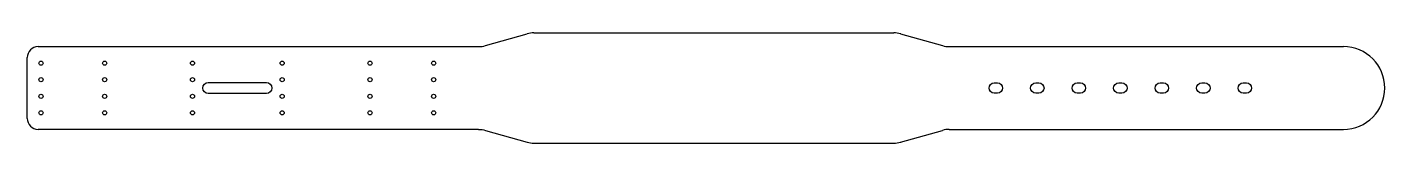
# Model space of a CAD drawing. Header units: millimetres. Extents: x 1473 to 1964, y 1992 to 2032.
import ezdxf

# ---------------------------------------------------------------- set-up
doc = ezdxf.new("R2010")
doc.units = ezdxf.units.MM

msp = doc.modelspace()

# ---------------------------------------------------------------- linework, layer by layer
for p, q in [((1639.1, 2027.49), (1654.17, 2031.79)), ((1656.64, 2032.14), (1706.28, 2032.14)), ((1706.28, 2032.14), (1732.47, 2032.14)), ((1732.47, 2032.14), (1786.68, 2032.14)), ((1789.15, 2031.79), (1804.22, 2027.49)), ((1477.48, 2027.14), (1636.62, 2027.14)), ((1806.7, 2027.14), (1949.12, 2027.14)), ((1473.48, 2001.14), (1473.48, 2023.14)), ((1636.62, 1997.14), (1477.48, 1997.14)), ((1806.7, 1997.14), (1949.12, 1997.14)), ((1706.28, 1992.14), (1732.47, 1992.14)), ((1732.47, 1992.14), (1786.68, 1992.14)), ((1789.15, 1992.49), (1804.22, 1996.79))]:
    msp.add_line(p, q)
for points in [[(1559.93, 2010.14), (1538.93, 2010.14, -1), (1538.93, 2014.14), (1559.93, 2014.14, -1), (1559.93, 2010.14)], [(1636.62, 1997.14, -0.069687), (1639.1, 1996.79), (1654.17, 1992.49, 0.069687), (1656.64, 1992.14), (1706.28, 1992.14)]]:
    msp.add_lwpolyline(points, format="xyb")
for points in [[(1822.94, 2010.29, -1), (1822.94, 2013.99), (1824.12, 2013.99, -1), (1824.12, 2010.29)], [(1837.94, 2010.29, -1), (1837.94, 2013.99), (1839.12, 2013.99, -1), (1839.12, 2010.29)], [(1852.94, 2010.29, -1), (1852.94, 2013.99), (1854.12, 2013.99, -1), (1854.12, 2010.29)], [(1867.94, 2010.29, -1), (1867.94, 2013.99), (1869.12, 2013.99, -1), (1869.12, 2010.29)], [(1882.94, 2010.29, -1), (1882.94, 2013.99), (1884.12, 2013.99, -1), (1884.12, 2010.29)], [(1882.94, 2010.29, -1), (1882.94, 2013.99), (1884.12, 2013.99, -1), (1884.12, 2010.29)], [(1897.94, 2010.29, -1), (1897.94, 2013.99), (1899.12, 2013.99, -1), (1899.12, 2010.29)], [(1912.94, 2010.29, -1), (1912.94, 2013.99), (1914.12, 2013.99, -1), (1914.12, 2010.29)]]:
    msp.add_lwpolyline(points, format="xyb", close=True)
for centre in [(1478.48, 2021.14), (1501.48, 2021.14), (1533.23, 2021.14), (1565.63, 2021.14), (1597.38, 2021.14), (1620.38, 2021.14), (1478.48, 2015.14), (1501.48, 2015.14), (1533.23, 2015.14), (1565.63, 2015.14), (1597.38, 2015.14), (1620.38, 2015.14), (1478.48, 2009.14), (1501.48, 2009.14), (1533.23, 2009.14), (1565.63, 2009.14), (1597.38, 2009.14), (1620.38, 2009.14), (1478.48, 2003.14), (1501.48, 2003.14), (1533.23, 2003.14), (1565.63, 2003.14), (1597.38, 2003.14), (1620.38, 2003.14)]:
    msp.add_circle(centre, 0.75)
for centre, radius, start, end in [((1656.64, 2023.14), 9, 90, 105.9454), ((1786.68, 2023.14), 9, 74.0546, 90), ((1477.48, 2023.14), 4, 90, 180), ((1636.62, 2036.14), 9, 270, 285.9454), ((1806.7, 2036.14), 9, 254.0546, 270), ((1949.12, 2012.14), 15, 270, 90), ((1477.48, 2001.14), 4, 180, 270), ((1806.7, 1988.14), 9, 90, 105.9454), ((1786.68, 2001.14), 9, 270, 285.9454)]:
    msp.add_arc(centre, radius, start, end)

doc.saveas('drawing.dxf')
